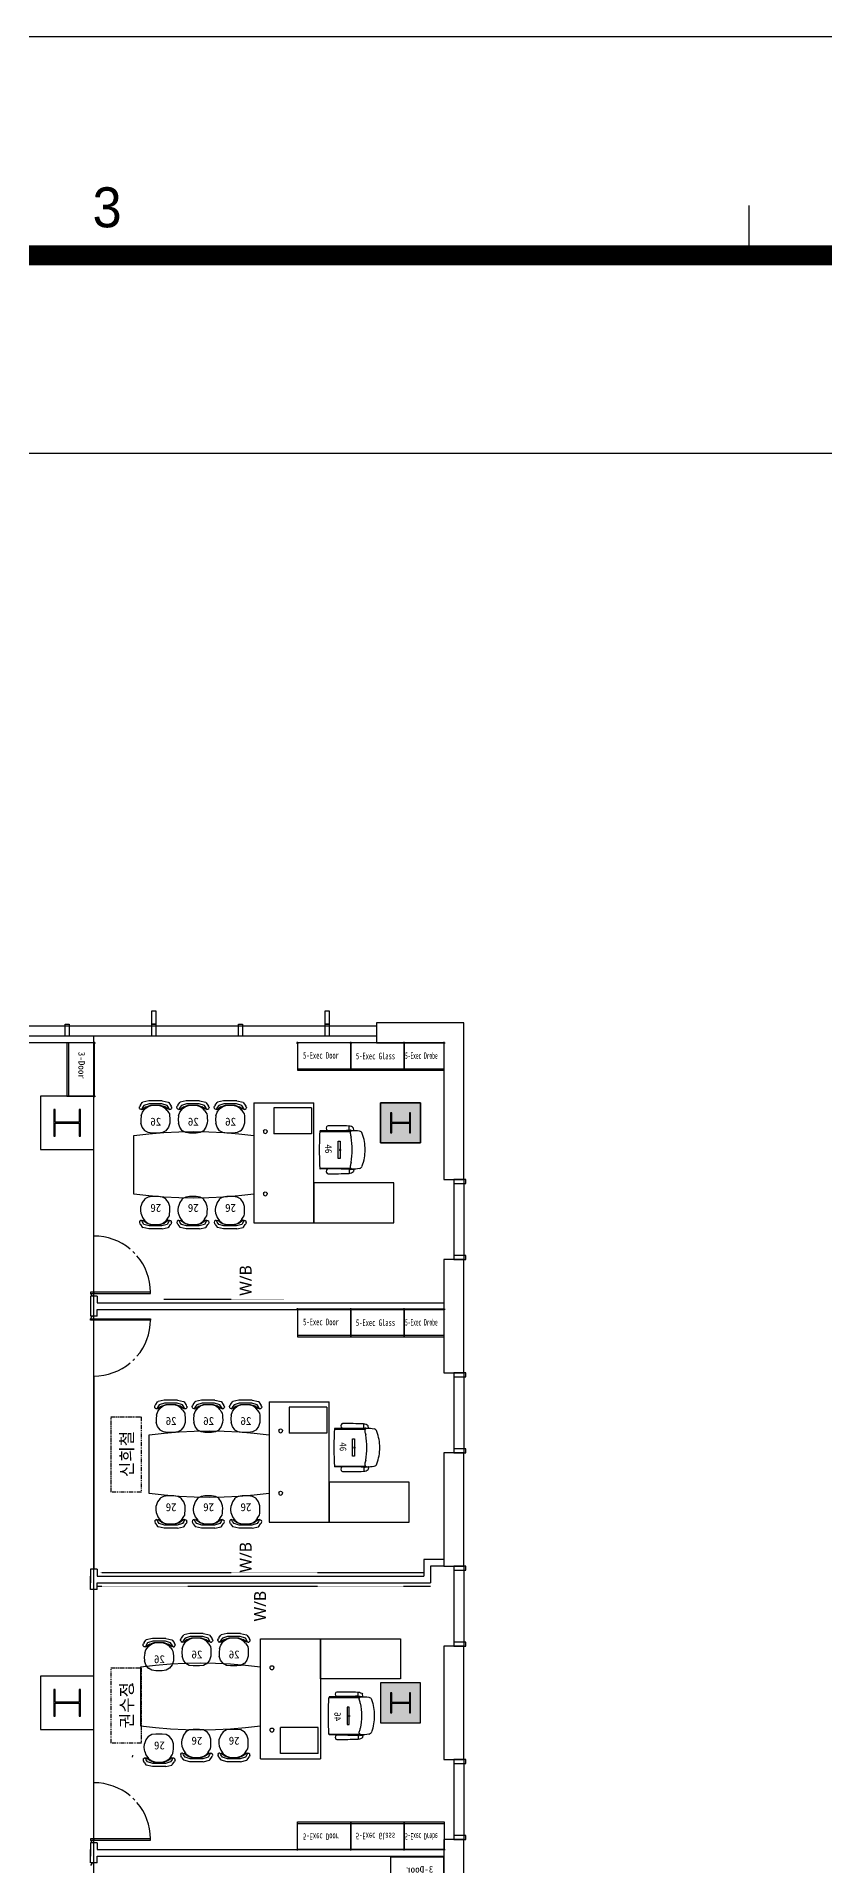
# Model space of a CAD drawing. Header units: millimetres. Extents: x 10479 to 135323, y 879012 to 965592.
# Drawn here: x 62322 to 74139, y 938162 to 965592 of the extents above; entities that cross this region are included whole.
import ezdxf
from ezdxf.enums import TextEntityAlignment as Align

# ---------------------------------------------------------------- set-up
doc = ezdxf.new("R2010")
doc.units = ezdxf.units.MM
doc.header["$PDMODE"] = 2
doc.header["$PDSIZE"] = 15
for name, pattern in [('03-A31 아트페어 전시관 단면도$0$1층 평면도$0$1층배치도$0$PHANTOM2', [1.25, 0.625, -0.125, 0.125, -0.125, 0.125, -0.125]), ('HID', [2.3, 1.5, -0.8]), ('HIDDEN', [0.375, 0.25, -0.125])]:
    doc.linetypes.add(name, pattern=pattern)
for name, color, linetype in [('$CHAR', 3, 'Continuous'), ('보루네오', 140, 'Continuous'), ('퍼시스', 210, 'Continuous')]:
    doc.layers.add(name, color=color, linetype=linetype)
doc.styles.add('S.A', font='malgun.ttf')
doc.styles.add('군산', font='H2HDRM.TTF')
doc.styles.add('돋움', font='')
doc.styles.get('돋움').set_extended_font_data('Dotum')

# ---------------------------------------------------------------- blocks, each defined once
blk = doc.blocks.new('캐비닛_3단캐비닛_퍼시스_H1161')
at = {"layer": '퍼시스', "linetype": 'Continuous'}
for p, q in [((799, 0), (1, 0)), ((0, -1), (0, -413)), ((800, -413), (800, -1)), ((0, -390), (800, -390)), ((1, -414), (799, -414))]:
    blk.add_line(p, q, dxfattribs=at)
for centre, start, end in [((1, -1), 90, 180), ((799, -1), 0, 90), ((1, -413), 180, 270), ((799, -413), 270, 0)]:
    blk.add_arc(centre, 1, start, end, dxfattribs=at)
at = {"layer": '퍼시스'}
for p in [(0, 0), (800, 0)]:
    blk.add_point(p, dxfattribs=at)
blk.add_text('3-Door', height=100, dxfattribs=at).set_placement((136, -242))
blk = doc.blocks.new('도각')
for p, q in [((123695, 8921), (123695, 9428)), ((84695, 8921), (162695, 8921))]:
    blk.add_line(p, q)
blk.add_lwpolyline([(81500, 11136), (165740, 11136), (165740, -47285), (81500, -47285)], close=True)
at = {"const_width": 203}
blk.add_lwpolyline([(162695, -45172), (162695, 8921), (84695, 8921), (84695, -45172)], close=True, dxfattribs=at)
blk.add_lwpolyline([(162695, -41490), (162695, 8921), (84695, 8921), (84695, -41490)], dxfattribs=at)
at = {"color": 1}
blk.add_lwpolyline([(86695, 6921), (160695, 6921), (160695, -39490), (86695, -39490)], close=True, dxfattribs=at)
at = {"style": '군산'}
blk.add_text('3', height=405, dxfattribs=at).set_placement((117195, 9408), align=Align.MIDDLE_CENTER)
blk = doc.blocks.new('책상_중역책상_보루네오_중역세트')
at = {"layer": '보루네오'}
for p, q in [((27952, 169323), (26152, 169323)), ((26152, 168423), (26152, 169323)), ((26231, 169287), (26619, 169287)), ((26231, 169287), (26231, 168719)), ((26619, 169287), (26619, 168719)), ((27952, 168423), (27952, 169323)), ((26231, 168719), (26619, 168719)), ((26152, 168423), (27952, 168423)), ((26555, 168593), (26557, 168604)), ((26557, 168581), (26555, 168593)), ((26557, 168604), (26563, 168613)), ((26563, 168572), (26557, 168581)), ((26563, 168613), (26573, 168619)), ((26573, 168566), (26563, 168572)), ((26573, 168619), (26584, 168622)), ((26573, 168566), (26584, 168564)), ((26595, 168619), (26584, 168622)), ((26584, 168564), (26595, 168566)), ((26605, 168613), (26595, 168619)), ((26595, 168566), (26605, 168572)), ((26611, 168604), (26605, 168613)), ((26605, 168572), (26611, 168581)), ((26613, 168593), (26611, 168604)), ((26611, 168581), (26613, 168593)), ((26619, 168198), (26645, 168423)), ((26645, 168423), (27524, 168423)), ((27490, 168593), (27492, 168604)), ((27492, 168581), (27490, 168593)), ((27492, 168604), (27498, 168613)), ((27498, 168572), (27492, 168581)), ((27498, 168613), (27508, 168619)), ((27508, 168566), (27498, 168572)), ((27508, 168619), (27519, 168622)), ((27508, 168566), (27519, 168564)), ((27530, 168619), (27519, 168622)), ((27519, 168564), (27530, 168566)), ((27524, 168423), (27551, 168198)), ((27540, 168613), (27530, 168619)), ((27530, 168566), (27540, 168572)), ((27546, 168604), (27540, 168613)), ((27540, 168572), (27546, 168581)), ((27548, 168593), (27546, 168604)), ((27546, 168581), (27548, 168593)), ((26601, 167973), (26619, 168198)), ((27551, 168198), (27569, 167973)), ((26589, 167748), (26601, 167973)), ((27569, 167973), (27581, 167748)), ((26585, 167523), (26589, 167748)), ((27581, 167748), (27584, 167523)), ((26589, 167298), (26585, 167523)), ((27584, 167523), (27581, 167298)), ((26601, 167073), (26589, 167298)), ((26619, 166848), (26601, 167073)), ((27569, 167073), (27551, 166848)), ((27581, 167298), (27569, 167073)), ((26645, 166623), (26619, 166848)), ((27551, 166848), (27524, 166623)), ((27524, 166623), (26645, 166623))]:
    blk.add_line(p, q, dxfattribs=at)
blk.add_lwpolyline([(27952, 169323), (27952, 170523), (27352, 170523), (27352, 169323)], close=True, dxfattribs=at)
blk = doc.blocks.new('의자_회의용의자_보루네오_UC805SZ')
at = {"layer": '보루네오'}
for p, q in [((206042, 39575), (206019, 39533)), ((206042, 39575), (206043, 39576)), ((206085, 39607), (206043, 39576)), ((206135, 39623), (206085, 39607)), ((206171, 39625), (206135, 39623)), ((206199, 39624), (206171, 39625)), ((206227, 39622), (206199, 39624)), ((206254, 39618), (206227, 39622)), ((206271, 39607), (206254, 39618)), ((206296, 39591), (206271, 39607)), ((206296, 39591), (206325, 39567)), ((206309, 39619), (206311, 39632)), ((206309, 39619), (206309, 39619)), ((206314, 39616), (206309, 39619)), ((206309, 39619), (206313, 39604)), ((206311, 39632), (206321, 39643)), ((206313, 39604), (206343, 39557)), ((206313, 39604), (206325, 39567)), ((206314, 39616), (206331, 39607)), ((206314, 39616), (206314, 39616)), ((206334, 39646), (206321, 39643)), ((206347, 39534), (206325, 39567)), ((206331, 39607), (206359, 39589)), ((206341, 39644), (206334, 39646)), ((206337, 39645), (206351, 39639)), ((206363, 39504), (206343, 39557)), ((206363, 39632), (206351, 39639)), ((206359, 39589), (206379, 39523)), ((206393, 39610), (206363, 39632)), ((206399, 39605), (206393, 39610)), ((206416, 39528), (206399, 39605)), ((206019, 39533), (206012, 39483)), ((206012, 39483), (206012, 39403)), ((206012, 39403), (206019, 39354)), ((206019, 39354), (206042, 39312)), ((206342, 39329), (206313, 39288)), ((206316, 39310), (206347, 39353)), ((206342, 39329), (206363, 39385)), ((206363, 39483), (206347, 39534)), ((206347, 39354), (206363, 39403)), ((206347, 39353), (206363, 39403)), ((206379, 39366), (206359, 39301)), ((206363, 39385), (206363, 39504)), ((206379, 39523), (206379, 39366)), ((206416, 39361), (206399, 39285)), ((206416, 39528), (206416, 39361)), ((206043, 39310), (206042, 39312)), ((206043, 39310), (206085, 39280)), ((206085, 39280), (206135, 39263)), ((206181, 39260), (206135, 39263)), ((206229, 39265), (206181, 39260)), ((206229, 39265), (206273, 39281)), ((206273, 39281), (206316, 39312)), ((206309, 39270), (206313, 39288)), ((206314, 39273), (206309, 39270)), ((206309, 39270), (206311, 39257)), ((206321, 39247), (206311, 39257)), ((206316, 39312), (206313, 39288)), ((206332, 39282), (206314, 39273)), ((206321, 39247), (206335, 39244)), ((206359, 39301), (206332, 39282)), ((206335, 39244), (206342, 39246)), ((206338, 39245), (206351, 39251)), ((206363, 39257), (206351, 39251)), ((206363, 39257), (206394, 39280)), ((206394, 39280), (206399, 39285))]:
    blk.add_line(p, q, dxfattribs=at)
blk.add_text('26', height=100, rotation=270).set_placement((206106, 39517))
blk = doc.blocks.new('의자_중역의자_보루네오_검정가죽')
at = {"layer": '보루네오'}
for p, q in [((-294, 136, 0), (-354, 136, 0)), ((-292, 206, 0), (-326, 202, 0)), ((-294, 136, 0), (-294, 150, 0)), ((-290, 166, 0), (-290, 204, 0)), ((-286, 165), (-286, -300)), ((-276, -297), (-276, 160)), ((-130, 0), (130, 0)), ((-130, -30), (-130, 0)), ((130, 0), (130, -30)), ((276, -297), (276, 160)), ((286, 165), (286, -300)), ((290, 166, 0), (290, 204, 0)), ((292, 206, 0), (326, 202, 0)), ((294, 136, 0), (294, 150, 0)), ((294, 136, 0), (354, 136, 0)), ((130, -30), (-130, -30)), ((-283, -301), (-276, -298)), ((283, -301), (276, -298))]:
    blk.add_line(p, q, dxfattribs=at)
for centre, radius, start, end in [((147, 210), 433, 169.0339, 184.0296), ((-226, 283), 54, 109.4161, 169.0339), ((6, -373), 750, 90.431, 109.4161), ((-6, -373), 750, 70.5839, 89.569), ((226, 283), 54, 10.9661, 70.5839), ((-147, 210), 433, 355.9704, 10.9661), ((6577, -127, 0), 6937, 177.8375, 180.4387), ((-354, 135, 0), 0.8, 90, 177.8375), ((-256, 133, 0), 97.9, 135.7426, 178.3707), ((-259, 150, 0), 35, 152.3396, 180), ((-294, 135, 0), 0.821, 2.2679, 102.109), ((-6705, -119, 0), 6417, 359.4559, 2.2679), ((-291, 204, 0), 1.5, 0, 93.7447), ((-270, 165), 16, 152.0906, 180), ((-254, 182), 31.1, 184.0296, 281.6168), ((-384, 813), 675, 281.6168, 286.6456), ((-7, -807), 990, 89.5905, 100.6912), ((7, -807), 990, 79.3088, 90.4095), ((384, 813), 675, 253.3544, 258.3832), ((254, 182), 31.1, 258.3832, 355.9704), ((270, 165), 16, 0, 27.9094), ((6705, -119, 0), 6417, 177.7321, 180.5441), ((291, 204, 0), 1.5, 86.2553, 180), ((259, 150, 0), 35, 0, 27.6604), ((294, 135, 0), 0.821, 77.891, 177.7321), ((256, 133, 0), 97.9, 1.6293, 44.2574), ((354, 135, 0), 0.8, 2.1625, 90), ((-6577, -127, 0), 6937, 359.5613, 2.1625), ((-335, -179, 0), 24.4, 180.4387, 251.2096), ((-324, -146, 0), 59.5, 251.2096, 288.7691), ((-313, -179, 0), 24.5, 288.7691, 359.4559), ((313, -179, 0), 24.5, 180.5441, 251.2309), ((324, -146, 0), 59.5, 251.2309, 288.7904), ((335, -179, 0), 24.4, 288.7904, 359.5613), ((-284, -300), 2, 180, 295.8508), ((-269, -297), 7, 180, 266.9154), ((0, 4695), 5006, 266.9154, 270), ((0, 4695), 5006, 270, 273.0846), ((269, -297), 7, 273.0846, 0), ((284, -300), 2, 244.1492, 0)]:
    blk.add_arc(centre, radius, start, end, dxfattribs=at)
blk.add_point((0, 0), dxfattribs=at)
blk.add_text('46', height=100).set_placement((-81, -224))
blk = doc.blocks.new('캐비닛_3단캐비닛_보루네오_H1123')
at = {"layer": '보루네오', "ltscale": 2}
for p, q in [((2211171, -1505365), (2211171, -1504965)), ((2211171, -1504965), (2211971, -1504965)), ((2211971, -1504985), (2211171, -1504985)), ((2211971, -1504965), (2211938, -1504965)), ((2211971, -1504965), (2211971, -1505365)), ((2211971, -1505365), (2211171, -1505365))]:
    blk.add_line(p, q, dxfattribs=at)
for points in [[(2211544, -1504965), (2211518, -1504965), (2211518, -1504942), (2211544, -1504942)], [(2211624, -1504965), (2211598, -1504965), (2211598, -1504942), (2211624, -1504942)]]:
    blk.add_lwpolyline(points, close=True, dxfattribs=at)
at = {"layer": '보루네오'}
blk.add_text('3-Door', height=100, rotation=180, dxfattribs=at).set_placement((2211811, -1505134))
blk = doc.blocks.new('14F')
h = blk.add_hatch(color=8)
h.dxf.hatch_style = 1
h.paths.add_polyline_path([(-132518, 775842), (-131918, 775842), (-131918, 776442), (-132518, 776442)])
h = blk.add_hatch(color=8)
h.dxf.hatch_style = 1
h.paths.add_polyline_path([(-132518, 767142), (-131918, 767142), (-131918, 767742), (-132518, 767742)])
at = {"color": 8}
for p, q in [((-135948, 777822), (-135888, 777822)), ((-135948, 777622), (-135948, 777822)), ((-135888, 777822), (-135888, 777622)), ((-133348, 777822), (-133288, 777822)), ((-133348, 777622), (-133348, 777822)), ((-133288, 777822), (-133288, 777622)), ((-132578, 777592), (-167468, 777592)), ((-132578, 777442), (-167468, 777442)), ((-137248, 777622), (-137188, 777622)), ((-137248, 777442), (-137248, 777622)), ((-137188, 777442), (-137248, 777442)), ((-137188, 777622), (-137188, 777442)), ((-136818, 774442), (-136818, 777442)), ((-135948, 777622), (-135888, 777622)), ((-135948, 777442), (-135948, 777622)), ((-135888, 777622), (-135948, 777622)), ((-135888, 777442), (-135948, 777442)), ((-135888, 777622), (-135888, 777442)), ((-134648, 777622), (-134588, 777622)), ((-134648, 777442), (-134648, 777622)), ((-134588, 777442), (-134648, 777442)), ((-134588, 777622), (-134588, 777442)), ((-133348, 777622), (-133288, 777622)), ((-133348, 777442), (-133348, 777622)), ((-133288, 777622), (-133348, 777622)), ((-133288, 777442), (-133348, 777442)), ((-133288, 777622), (-133288, 777442)), ((-132578, 777642), (-132578, 777342)), ((-131268, 777642), (-132578, 777642)), ((-131268, 775292), (-131268, 777642)), ((-136817, 777342), (-168118, 777342)), ((-136817, 759742), (-136817, 777342)), ((-132578, 777342), (-131568, 777342)), ((-131568, 777342), (-131568, 775292)), ((-136818, 776542), (-137618, 776542)), ((-137618, 776542), (-137618, 775742)), ((-137418, 776342), (-137418, 775942)), ((-137397, 776342), (-137418, 776342)), ((-137397, 776148), (-137397, 776342)), ((-137018, 776342), (-137039, 776342)), ((-137039, 776342), (-137039, 776148)), ((-137018, 775942), (-137018, 776342)), ((-136818, 775742), (-136818, 776542)), ((-132518, 775842), (-132518, 776442)), ((-132518, 776442), (-131918, 776442)), ((-131918, 776442), (-132518, 776442)), ((-132518, 776442), (-132518, 775842)), ((-132368, 776292), (-132368, 775992)), ((-132352, 776292), (-132368, 776292)), ((-132352, 776147), (-132352, 776292)), ((-132068, 776292), (-132084, 776292)), ((-132084, 776292), (-132084, 776147)), ((-132068, 775992), (-132068, 776292)), ((-131918, 776442), (-131918, 775842)), ((-131918, 775842), (-131918, 776442)), ((-137039, 776148), (-137397, 776148)), ((-137397, 775942), (-137397, 776135)), ((-137397, 776135), (-137039, 776135)), ((-137039, 776135), (-137039, 775942)), ((-132084, 776147), (-132352, 776147)), ((-132352, 775992), (-132352, 776137)), ((-132352, 776137), (-132084, 776137)), ((-132084, 776137), (-132084, 775992)), ((-137618, 775742), (-136818, 775742)), ((-137418, 775942), (-137397, 775942)), ((-137039, 775942), (-137018, 775942)), ((-131918, 775842), (-132518, 775842)), ((-132518, 775842), (-131918, 775842)), ((-132368, 775992), (-132352, 775992)), ((-132084, 775992), (-132068, 775992)), ((-131568, 775292), (-131268, 775292)), ((-131238, 775292), (-131418, 775292)), ((-131418, 775292), (-131418, 775232)), ((-131418, 775292), (-131418, 774092)), ((-131418, 775292), (-131418, 774092)), ((-131418, 775232), (-131238, 775232)), ((-131268, 775292), (-131268, 774092)), ((-131268, 775292), (-131268, 774092)), ((-131238, 775232), (-131238, 775292)), ((-131268, 774092), (-131568, 774092)), ((-131568, 774092), (-131568, 772392)), ((-131268, 774092), (-131568, 774092)), ((-131568, 774092), (-131568, 772392)), ((-131238, 774152), (-131418, 774152)), ((-131418, 774152), (-131418, 774092)), ((-131418, 774092), (-131238, 774092)), ((-131268, 772392), (-131268, 774092)), ((-131268, 772392), (-131268, 774092)), ((-131238, 774092), (-131238, 774152)), ((-136768, 773542), (-136868, 773542)), ((-136868, 773542), (-136868, 773242)), ((-136768, 773542), (-136768, 773442)), ((-136768, 773442), (-131568, 773442)), ((-136768, 773342), (-131568, 773342)), ((-136768, 773242), (-136768, 773342)), ((-136768, 773242), (-136868, 773242)), ((-136818, 772342), (-136818, 769446)), ((-131568, 772392), (-131268, 772392)), ((-131568, 772392), (-131268, 772392)), ((-131238, 772392), (-131418, 772392)), ((-131418, 772392), (-131418, 772332)), ((-131418, 772392), (-131418, 771192)), ((-131418, 772392), (-131418, 771192)), ((-131418, 772332), (-131238, 772332)), ((-131268, 772392), (-131268, 771192)), ((-131268, 772392), (-131268, 771192)), ((-131238, 772332), (-131238, 772392)), ((-131268, 771192), (-131568, 771192)), ((-131568, 771192), (-131568, 769492)), ((-131268, 771192), (-131568, 771192)), ((-131568, 771192), (-131568, 769492)), ((-131238, 771252), (-131418, 771252)), ((-131418, 771252), (-131418, 771192)), ((-131418, 771192), (-131238, 771192)), ((-131268, 769492), (-131268, 771192)), ((-131268, 769492), (-131268, 771192)), ((-131238, 771192), (-131238, 771252)), ((-136768, 769446), (-136868, 769446)), ((-136868, 769446), (-136868, 769242)), ((-136768, 769446), (-136768, 769342)), ((-131568, 769592), (-131868, 769592)), ((-131868, 769592), (-131868, 769342)), ((-131568, 769492), (-131768, 769492)), ((-131768, 769492), (-131768, 769242)), ((-131568, 769492), (-131268, 769492)), ((-131568, 769492), (-131268, 769492)), ((-131238, 769492), (-131418, 769492)), ((-131418, 769492), (-131418, 769432)), ((-131418, 769492), (-131418, 768292)), ((-131418, 769492), (-131418, 768292)), ((-131418, 769432), (-131238, 769432)), ((-131268, 769492), (-131268, 768292)), ((-131268, 769492), (-131268, 768292)), ((-131238, 769432), (-131238, 769492)), ((-136868, 769142), (-136868, 769342)), ((-136768, 769342), (-131868, 769342)), ((-136768, 769242), (-131768, 769242)), ((-136768, 769142), (-136768, 769242)), ((-136768, 769142), (-136868, 769142)), ((-136818, 766242), (-136818, 769142)), ((-131238, 768352), (-131418, 768352)), ((-131418, 768352), (-131418, 768292)), ((-131238, 768292), (-131238, 768352)), ((-131268, 768292), (-131568, 768292)), ((-131568, 768292), (-131568, 766592)), ((-131268, 768292), (-131568, 768292)), ((-131568, 768292), (-131568, 766592)), ((-131418, 768292), (-131238, 768292)), ((-131268, 766592), (-131268, 768292)), ((-131268, 766592), (-131268, 768292)), ((-136818, 767842), (-137618, 767842)), ((-137618, 767842), (-137618, 767042)), ((-136818, 767042), (-136818, 767842)), ((-137418, 767642), (-137418, 767242)), ((-137397, 767642), (-137418, 767642)), ((-137397, 767448), (-137397, 767642)), ((-137018, 767642), (-137039, 767642)), ((-137039, 767642), (-137039, 767448)), ((-137018, 767242), (-137018, 767642)), ((-131918, 767742), (-132518, 767742)), ((-132518, 767742), (-132518, 767142)), ((-132368, 767592), (-132368, 767292)), ((-132352, 767592), (-132368, 767592)), ((-132352, 767447), (-132352, 767592)), ((-132068, 767592), (-132084, 767592)), ((-132084, 767592), (-132084, 767447)), ((-132068, 767292), (-132068, 767592)), ((-131918, 767142), (-131918, 767742)), ((-137418, 767242), (-137397, 767242)), ((-137039, 767448), (-137397, 767448)), ((-137397, 767242), (-137397, 767435)), ((-137397, 767435), (-137039, 767435)), ((-137039, 767435), (-137039, 767242)), ((-137039, 767242), (-137018, 767242)), ((-132368, 767292), (-132352, 767292)), ((-132084, 767447), (-132352, 767447)), ((-132352, 767292), (-132352, 767437)), ((-132352, 767437), (-132084, 767437)), ((-132084, 767437), (-132084, 767292)), ((-132084, 767292), (-132068, 767292)), ((-137618, 767042), (-136818, 767042)), ((-132518, 767142), (-131918, 767142)), ((-131568, 766592), (-131268, 766592)), ((-131568, 766592), (-131268, 766592)), ((-131238, 766592), (-131418, 766592)), ((-131418, 766592), (-131418, 766532)), ((-131418, 766592), (-131418, 765392)), ((-131418, 766592), (-131418, 765392)), ((-131418, 766532), (-131238, 766532)), ((-131268, 766592), (-131268, 765392)), ((-131268, 766592), (-131268, 765392)), ((-131238, 766532), (-131238, 766592)), ((-136768, 765342), (-136868, 765342)), ((-136868, 765342), (-136868, 765142)), ((-136768, 765342), (-136768, 765242)), ((-131268, 765392), (-131568, 765392)), ((-131568, 765392), (-131568, 763692)), ((-131268, 765392), (-131568, 765392)), ((-131568, 765392), (-131568, 763692)), ((-131238, 765452), (-131418, 765452)), ((-131418, 765452), (-131418, 765392)), ((-131418, 765392), (-131238, 765392)), ((-131268, 763692), (-131268, 765392)), ((-131268, 763692), (-131268, 765392)), ((-131238, 765392), (-131238, 765452)), ((-136868, 765042), (-136868, 765242)), ((-136768, 765042), (-136868, 765042)), ((-136768, 765242), (-131568, 765242)), ((-136768, 765242), (-131568, 765242)), ((-136768, 765142), (-131568, 765142)), ((-136768, 765042), (-136768, 765142))]:
    blk.add_line(p, q, dxfattribs=at)
at = {"color": 8, "ltscale": 80}
for p, q in [((-136868, 773602), (-136868, 773582)), ((-135968, 773602), (-136868, 773602)), ((-136868, 773582), (-135968, 773582)), ((-135968, 773582), (-135968, 773602)), ((-136868, 773182), (-136868, 773202)), ((-136868, 773202), (-135968, 773202)), ((-135968, 773182), (-136868, 773182)), ((-135968, 773202), (-135968, 773182)), ((-136868, 765402), (-136868, 765382)), ((-135968, 765402), (-136868, 765402)), ((-136868, 765382), (-135968, 765382)), ((-135968, 765382), (-135968, 765402))]:
    blk.add_line(p, q, dxfattribs=at)
at = {"color": 8, "linetype": 'HID', "ltscale": 0.1}
for p, q in [((-133968, 773492), (-135768, 773492)), ((-136768, 769192), (-131768, 769192)), ((-131868, 769392), (-136718, 769392))]:
    blk.add_line(p, q, dxfattribs=at)
at = {"color": 8, "linetype": '03-A31 아트페어 전시관 단면도$0$1층 평면도$0$1층배치도$0$PHANTOM2', "ltscale": 100}
for p, q in [((-136559, 770602), (-136559, 771732)), ((-136559, 771732), (-136109, 771732)), ((-136109, 771732), (-136109, 770602)), ((-136109, 770602), (-136559, 770602)), ((-136559, 766834), (-136559, 767964)), ((-136559, 767964), (-136109, 767964)), ((-136109, 767964), (-136109, 766834)), ((-136109, 766834), (-136559, 766834))]:
    blk.add_line(p, q, dxfattribs=at)
at = {"color": 8, "ltscale": 80}
for centre in [(-136818, 773592), (-136818, 773192), (-136818, 765392)]:
    blk.add_circle(centre, 7.5, dxfattribs=at)
for centre, radius, start, end in [((-136818, 773592), 850, 50.0609, 90), ((-136818, 773592), 850, 43.9888, 46.6853), ((-136818, 773592), 850, 0.6741, 40.6132), ((-136818, 773592), 50, 191.537, 270), ((-136818, 773192), 50, 90, 168.463), ((-136818, 773192), 850, 319.3868, 359.3259), ((-136818, 773192), 850, 270, 309.9391), ((-136818, 773192), 850, 313.3147, 316.0112), ((-136818, 765392), 850, 50.0609, 90), ((-136818, 765392), 850, 43.9888, 46.6853), ((-136818, 765392), 850, 0.6741, 40.6132), ((-136818, 765392), 50, 191.537, 270), ((-136818, 764992), 50, 90, 168.463)]:
    blk.add_arc(centre, radius, start, end, dxfattribs=at)
at = {"color": 8, "linetype": 'HIDDEN', "ltscale": 3}
for centre, start, end in [((-136228, 767736), 180, 270), ((-136228, 766628), 90, 180)]:
    blk.add_arc(centre, 18, start, end, dxfattribs=at)
at = {"color": 8, "style": 'S.A'}
for p in [(-134454, 773546), (-134454, 769394), (-134236, 768662)]:
    blk.add_text('W/B', height=180, rotation=90, dxfattribs=at).set_placement(p)
at = {"color": 8, "style": '돋움'}
for s, p in [('신희철', (-136234, 771173)), ('권수정', (-136234, 767405))]:
    blk.add_text(s, height=184.3, rotation=90, dxfattribs=at).set_placement(p, align=Align.CENTER)
at = {"color": 8, "linetype": 'ByBlock', "ltscale": 0.1, "style": '돋움'}
for tag, p in [('HRD기획팀', (-160032, 780698, 0)), ('그룹HR팀', (-166987, 780698, 0)), ('인재전략팀', (-162409, 780698, 0)), ('기업문화팀', (-157519, 780698, 0)), ('뷰티교육팀', (-152663, 780698, 0)), ('자산관리팀', (-147978, 780698, 0)), ('법무팀', (-145354, 780698, 0)), ('특허팀', (-142261, 780698, 0)), ('상표팀', (-139438, 780698, 0))]:
    blk.add_attdef(tag, text='', height=356, rotation=90, dxfattribs=at).set_placement(p, align=Align.MIDDLE_CENTER)
at = {"color": 8, "style": '돋움'}
blk.add_attdef('1', text='', height=420, rotation=180, dxfattribs=at).set_placement((-143911, 758189), align=Align.MIDDLE)
blk = doc.blocks.new('캐비닛_중역캐비닛_보루네오_옷장600')
at = {"layer": '보루네오', "linetype": 'Continuous'}
for p, q in [((599, 0), (1, 0)), ((0, -1), (0, -413)), ((600, -413), (600, -1)), ((0, -390), (600, -390)), ((1, -414), (599, -414))]:
    blk.add_line(p, q, dxfattribs=at)
for centre, start, end in [((1, -1), 90, 180), ((599, -1), 0, 90), ((1, -413), 180, 270), ((599, -413), 270, 0)]:
    blk.add_arc(centre, 1, start, end, dxfattribs=at)
at = {"layer": '보루네오'}
for p in [(0, 0), (600, 0)]:
    blk.add_point(p, dxfattribs=at)
at = {"width": 0.5}
blk.add_text('5-Exec Drobe', height=100, dxfattribs=at).set_placement((15, -244))
blk = doc.blocks.new('캐비닛_중역캐비닛_보루네오_반유리장800')
at = {"layer": '보루네오', "linetype": 'Continuous'}
for p, q in [((799, 0), (1, 0)), ((0, -1), (0, -413)), ((800, -413), (800, -1)), ((0, -390), (800, -390)), ((1, -414), (799, -414))]:
    blk.add_line(p, q, dxfattribs=at)
for centre, start, end in [((1, -1), 90, 180), ((799, -1), 0, 90), ((1, -413), 180, 270), ((799, -413), 270, 0)]:
    blk.add_arc(centre, 1, start, end, dxfattribs=at)
at = {"layer": '보루네오'}
for p in [(0, 0), (800, 0)]:
    blk.add_point(p, dxfattribs=at)
at = {"layer": '보루네오', "width": 0.6}
blk.add_text('5-Exec Glass', height=100, dxfattribs=at).set_placement((78, -250))
blk = doc.blocks.new('캐비닛_중역캐비닛_보루네오_5단800')
at = {"layer": '보루네오', "linetype": 'Continuous'}
for p, q in [((240492, 658258), (240492, 657846)), ((241291, 658259), (240493, 658259)), ((241292, 657846), (241292, 658258)), ((240492, 657869), (241292, 657869)), ((240493, 657845), (241291, 657845))]:
    blk.add_line(p, q, dxfattribs=at)
for centre, start, end in [((240493, 658258), 90, 180), ((241291, 658258), 0, 90), ((240493, 657846), 180, 270), ((241291, 657846), 270, 0)]:
    blk.add_arc(centre, 1, start, end, dxfattribs=at)
at = {"layer": '보루네오'}
for p in [(240492, 658259), (241292, 658259)]:
    blk.add_point(p, dxfattribs=at)
at = {"layer": '보루네오', "width": 0.6}
blk.add_text('5-Exec Door', height=100, dxfattribs=at).set_placement((240578, 658019))

msp = doc.modelspace()

# ---------------------------------------------------------------- block references
at = {"layer": '$CHAR', "color": 1}
msp.add_blockref('14F', (200000, 173159.8), dxfattribs=at)
at = {"layer": '$CHAR'}
for p in [(-174258.9, 292242.9), (-174258.9, 288243.9)]:
    msp.add_blockref('캐비닛_중역캐비닛_보루네오_5단800', p, dxfattribs=at)
at = {"layer": '$CHAR', "xscale": -1, "rotation": 180}
msp.add_blockref('캐비닛_중역캐비닛_보루네오_5단800', (-174258.9, 1596660.4), dxfattribs=at)
at = {"xscale": 1.482, "yscale": 1.482, "zscale": 1.482}
msp.add_blockref('도각', (-110303.8, 949088.5), dxfattribs=at)
at = {"layer": '보루네오'}
for name, p in [('캐비닛_중역캐비닛_보루네오_반유리장800', (67032.9, 950501.8)), ('캐비닛_중역캐비닛_보루네오_옷장600', (67832.9, 950501.8)), ('캐비닛_중역캐비닛_보루네오_반유리장800', (67032.9, 946502.7)), ('캐비닛_중역캐비닛_보루네오_옷장600', (67832.9, 946502.7))]:
    msp.add_blockref(name, p, dxfattribs=at)
at = {"layer": '보루네오', "rotation": 270}
for name, p in [('책상_중역책상_보루네오_중역세트', (-102841, 975753.6)), ('의자_중역의자_보루네오_검정가죽', (66873.1, 948895.9)), ('책상_중역책상_보루네오_중역세트', (-102610.9, 971264.4)), ('의자_중역의자_보루네오_검정가죽', (67092.7, 944428.4))]:
    msp.add_blockref(name, p, dxfattribs=at)
at = {"layer": '보루네오'}
for p, xscale, yscale, zscale, rotation in [((16743.9, 701935.7), -1.199999999999999, 1.2, 1.2, 269.99363380227), ((17306.1, 701935.6), -1.199999999999999, 1.2, 1.2, 269.99363380227), ((17865.2, 701935.5), -1.199999999999999, 1.2, 1.2, 269.99363380227), ((16771.4, 1195407.9), 1.2, 1.2, 1.2, 270), ((17333.5, 1195407.9), 1.2, 1.2, 1.2, 270), ((17892.6, 1195407.9), 1.2, 1.2, 1.2, 270), ((16974, 697446.5), -1.199999999999999, 1.2, 1.2, 269.99363380227), ((17536.2, 697446.4), -1.199999999999999, 1.2, 1.2, 269.99363380227), ((18095.3, 697446.3), -1.199999999999999, 1.2, 1.2, 269.99363380227), ((17001.5, 1190918.7), 1.2, 1.2, 1.2, 270), ((17563.6, 1190918.7), 1.2, 1.2, 1.2, 270), ((18122.7, 1190918.7), 1.2, 1.2, 1.2, 270), ((16798.1, 693873.4), -1.199999999999998, 1.2, 1.2, 269.99363380227), ((17387.7, 693939.3), -1.2, 1.2, 1.2, 270), ((17946.8, 693939.3), -1.2, 1.2, 1.2, 270), ((16825.6, 1187345.6), 1.2, 1.2, 1.2, 270), ((17360.3, 1187411.6), 1.199999999999998, 1.199999999999998, 1.199999999999998, 270.0063661977299), ((17919.4, 1187411.7), 1.199999999999998, 1.199999999999998, 1.199999999999998, 270.0063661977299)]:
    msp.add_blockref('의자_회의용의자_보루네오_UC805SZ', p, dxfattribs=dict(at, xscale=xscale, yscale=yscale, zscale=zscale, rotation=rotation))
at = {"layer": '보루네오', "xscale": -1}
for name, p, rotation in [('책상_중역책상_보루네오_중역세트', (-102740.8, 913609.6), 270), ('의자_중역의자_보루네오_검정가죽', (67010.6, 940406.5), 270), ('캐비닛_중역캐비닛_보루네오_반유리장800', (67032.9, 938401.6), 180), ('캐비닛_중역캐비닛_보루네오_옷장600', (67832.9, 938401.6), 180), ('캐비닛_3단캐비닛_보루네오_H1123', (-2143539.3, -567079.7), 180)]:
    msp.add_blockref(name, p, dxfattribs=dict(at, rotation=rotation))
at = {"layer": '퍼시스', "linetype": '03-A31 아트페어 전시관 단면도$0$1층 평면도$0$1층배치도$0$PHANTOM2', "ltscale": 100, "rotation": 270}
msp.add_blockref('캐비닛_3단캐비닛_퍼시스_H1161', (63191.2, 950501.8), dxfattribs=at)

doc.saveas('drawing.dxf')
